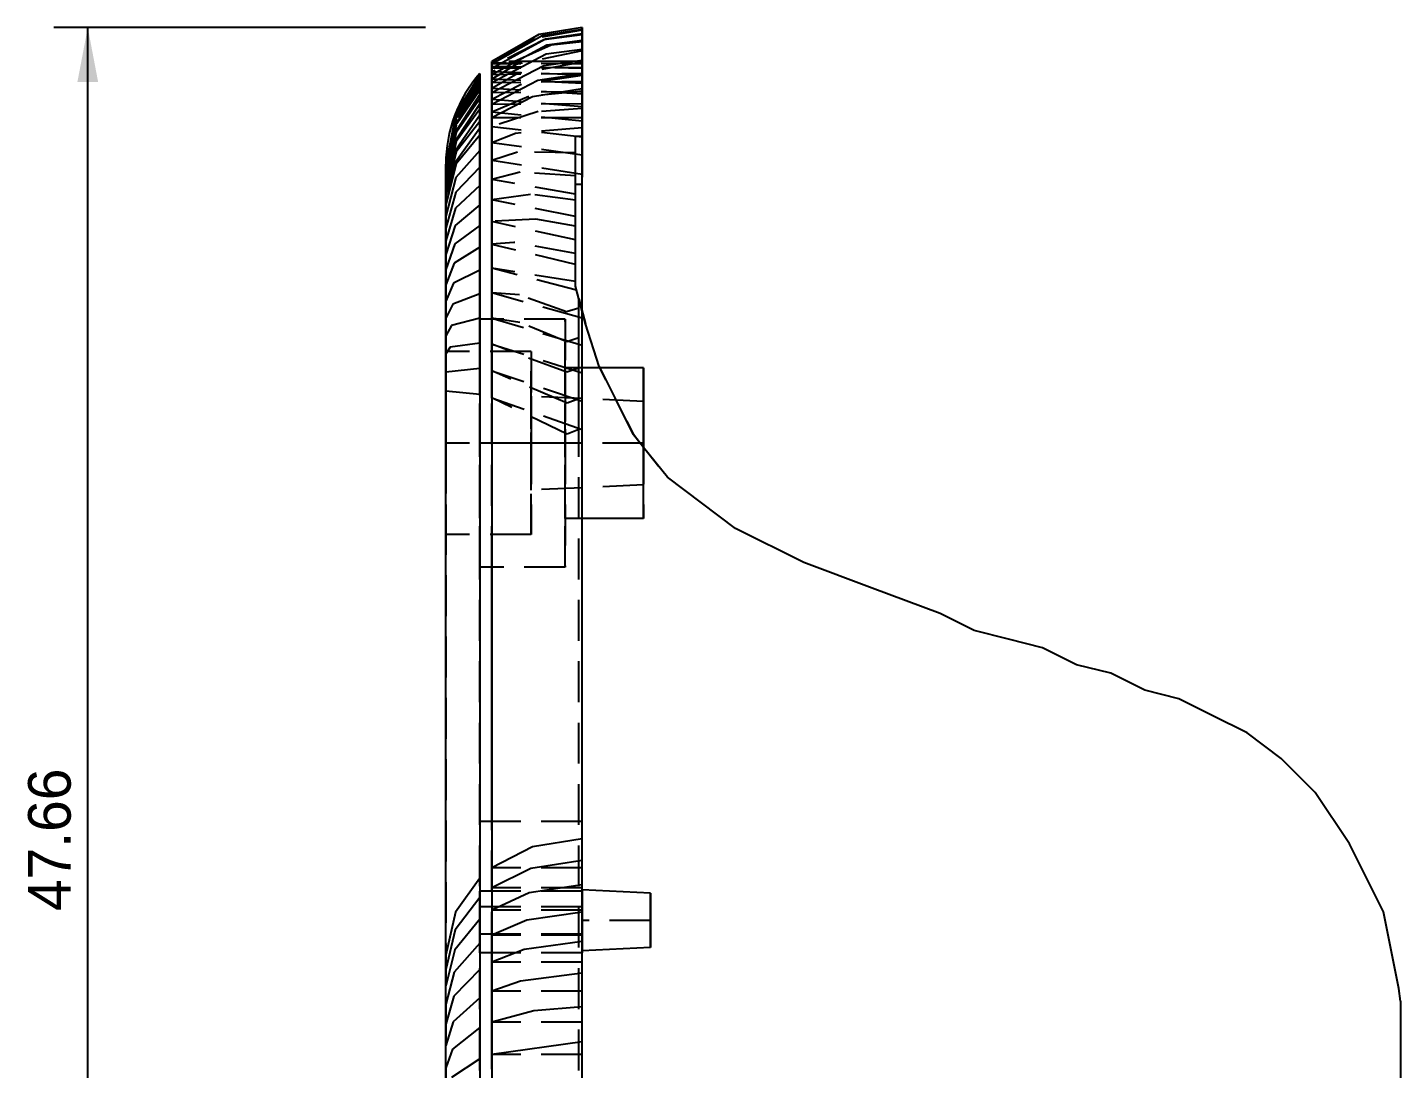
# Model space of a CAD drawing. Header units: millimetres. Extents: x 5 to 853, y 5 to 589.
# Drawn here: x 206.8 to 287.3, y 381.1 to 442.2 of the extents above; entities that cross this region are included whole.
import ezdxf
from ezdxf.enums import TextEntityAlignment as Align

# ---------------------------------------------------------------- set-up
doc = ezdxf.new("R2010")
doc.units = ezdxf.units.MM
doc.linetypes.add('HIDDEN', pattern=[3.6, 2.4, -1.2])
for name, color, linetype in [('DIM', 3, 'CONTINUOUS'), ('HIDDEN', 8, 'HIDDEN'), ('TEXT', 3, 'CONTINUOUS'), ('VISIBLE', 7, 'CONTINUOUS')]:
    doc.layers.add(name, color=color, linetype=linetype)

msp = doc.modelspace()

# ---------------------------------------------------------------- linework, layer by layer
at = {"layer": 'DIM'}
for p, q in [((230.139244, 442.214326), (208.339244, 442.214326)), ((210.339244, 346.892814), (210.339244, 442.214326))]:
    msp.add_line(p, q, dxfattribs=at)
msp.add_solid([(210.339244, 442.214326), (209.731244, 439.014326), (210.947244, 439.014326)], dxfattribs=at)
at = {"layer": 'HIDDEN'}
for p, q in [((239.339244, 442.205097), (236.796915, 441.796212)), ((239.339244, 442.214326), (239.339244, 442.205097)), ((239.339244, 442.205097), (239.339244, 442.06175)), ((237.085198, 441.486328), (234.046008, 439.923986)), ((236.529795, 441.577505), (234.046329, 440.129473)), ((239.339244, 442.06175), (236.529795, 441.577505)), ((239.339244, 441.785076), (237.085198, 441.486328)), ((239.339244, 441.376595), (237.524033, 441.175574)), ((239.339244, 442.06175), (239.339244, 441.785076)), ((239.339244, 441.785076), (239.339244, 441.376595)), ((239.339244, 441.376595), (239.339244, 440.838556)), ((237.524033, 441.175574), (234.045655, 439.605407)), ((239.339244, 440.838556), (235.467207, 440.049179)), ((239.339244, 440.838556), (239.339244, 440.173917)), ((235.467207, 440.049179), (234.04527, 439.175372)), ((234.046875, 440.220853), (234.046618, 440.220808)), ((234.046818, 440.211283), (234.046875, 440.220853)), ((237.433692, 440.209825), (234.046875, 440.220853)), ((239.339244, 440.066347), (234.047083, 440.129259)), ((237.433692, 440.209825), (234.0471, 440.197758)), ((239.339244, 440.105257), (234.047293, 440.060095)), ((239.339244, 439.80556), (234.047293, 439.923446)), ((239.339244, 439.870164), (234.047455, 439.808565)), ((239.339244, 440.173917), (235.571458, 439.503878)), ((239.339244, 440.216615), (237.433692, 440.209825)), ((239.339244, 440.20362), (237.433692, 440.209825)), ((239.339244, 440.216615), (239.339244, 440.105257)), ((239.339244, 440.20362), (239.339244, 440.216615)), ((239.339244, 440.066347), (239.339244, 440.20362)), ((239.339244, 440.173917), (239.339244, 439.386337)), ((239.339244, 440.105257), (239.339244, 439.870164)), ((239.339244, 439.80556), (239.339244, 440.066347)), ((239.339244, 439.870164), (239.339244, 439.512642)), ((239.339244, 439.422708), (239.339244, 439.80556)), ((233.339244, 439.433532), (231.949037, 437.229102)), ((233.339244, 439.242909), (231.950584, 437.077697)), ((233.339244, 438.944121), (231.951529, 436.830386)), ((233.339244, 439.433532), (233.339244, 439.515026)), ((233.339244, 439.242909), (233.339244, 439.433532)), ((233.339244, 438.944121), (233.339244, 439.242909)), ((233.339244, 438.538675), (233.339244, 438.944121)), ((235.571458, 439.503878), (234.044853, 438.636093)), ((239.339244, 439.422708), (234.047456, 439.604472)), ((239.339244, 439.512642), (234.047584, 439.444454)), ((239.339244, 438.919921), (234.047584, 439.173975)), ((239.339244, 439.034676), (234.047681, 438.969626)), ((239.339244, 439.386337), (235.714077, 438.848884)), ((239.339244, 439.512642), (239.339244, 439.034676)), ((239.339244, 438.919921), (239.339244, 439.422708)), ((239.339244, 439.386337), (239.339244, 438.480146)), ((239.339244, 439.034676), (239.339244, 438.438921)), ((233.339244, 438.538675), (231.951767, 436.488203)), ((233.339244, 438.028621), (233.339244, 438.538675)), ((236.219093, 438.160348), (234.043926, 437.241419)), ((235.714077, 438.848884), (234.044405, 437.990337)), ((239.339244, 438.299994), (234.047677, 438.634164)), ((239.339244, 438.438921), (234.047745, 438.386512)), ((239.339244, 438.480146), (236.219093, 438.160348)), ((239.339244, 438.299994), (239.339244, 438.919921)), ((239.339244, 438.480146), (239.339244, 437.460332)), ((239.339244, 438.438921), (239.339244, 437.728685)), ((239.339244, 437.566373), (239.339244, 438.299994)), ((233.339244, 437.416533), (231.949428, 435.525488)), ((233.339244, 438.028621), (231.95114, 436.05261)), ((233.339244, 437.416533), (233.339244, 438.028621)), ((233.339244, 436.705504), (233.339244, 437.416533)), ((239.339244, 437.566373), (234.047737, 437.987811)), ((239.339244, 437.728685), (234.047778, 437.698099)), ((239.339244, 437.460332), (236.756706, 437.27765)), ((239.339244, 437.728685), (239.339244, 436.907914)), ((239.339244, 436.723135), (239.339244, 437.566373)), ((239.339244, 437.460332), (239.339244, 436.332504)), ((231.949037, 437.229102), (231.339244, 434.185919)), ((231.950584, 437.077697), (231.339244, 434.06695)), ((231.951529, 436.830386), (231.339244, 433.870454)), ((233.339244, 436.705504), (231.946327, 434.909138)), ((233.339244, 435.899124), (233.339244, 436.705504)), ((236.756706, 437.27765), (234.043415, 436.393183)), ((239.339244, 436.723135), (234.047764, 437.238232)), ((239.339244, 436.907914), (234.047778, 436.907914)), ((239.339244, 392.907914), (239.339244, 436.907914)), ((239.339244, 435.774967), (239.339244, 436.723135)), ((231.951767, 436.488203), (231.339244, 433.597371)), ((231.95114, 436.05261), (231.339244, 433.249004)), ((233.339244, 435.899124), (231.94143, 434.206285)), ((233.339244, 435.001467), (233.339244, 435.899124)), ((235.43655, 435.997312), (234.042873, 435.449981)), ((239.339244, 435.774967), (234.047778, 436.389272)), ((239.339244, 436.332504), (235.43655, 435.997312)), ((239.339244, 435.829517), (238.939244, 435.813915)), ((238.939244, 433.004313), (238.939244, 435.813915)), ((238.939244, 434.866824), (238.939244, 435.813915)), ((239.339244, 436.332504), (239.339244, 435.829517)), ((239.339244, 435.829517), (239.339244, 433.007922)), ((239.339244, 434.727139), (239.339244, 435.774967)), ((231.949428, 435.525488), (231.339244, 432.827016)), ((231.946327, 434.909138), (231.339244, 432.333421)), ((233.339244, 435.001467), (231.934189, 433.420087)), ((233.339244, 434.017066), (233.339244, 435.001467)), ((235.541326, 434.905323), (234.0423, 434.41665)), ((239.339244, 434.727139), (234.047778, 435.445285)), ((238.939244, 434.866824), (235.541326, 434.905323)), ((231.339244, 434.226795), (231.339244, 434.185919)), ((231.94143, 434.206285), (231.339244, 431.770575)), ((231.339244, 434.185919), (231.339244, 434.06695)), ((239.339244, 433.585475), (234.047778, 434.411111)), ((238.939244, 433.513545), (238.939244, 434.866824)), ((239.339244, 433.585475), (239.339244, 434.727139)), ((231.339244, 434.06695), (231.339244, 433.870454)), ((231.339244, 433.870454), (231.339244, 433.597371)), ((231.339244, 433.597371), (231.339244, 433.249004)), ((231.934189, 433.420087), (231.339244, 431.141166)), ((233.339244, 434.017066), (231.92388, 432.554162)), ((233.339244, 432.950893), (233.339244, 434.017066)), ((235.707794, 433.718155), (234.041696, 433.29849)), ((238.939244, 432.427054), (234.047778, 433.292053)), ((238.939244, 433.513545), (235.707794, 433.718155)), ((238.939244, 432.072279), (238.939244, 433.513545)), ((239.339244, 433.007922), (239.339244, 433.585475)), ((231.339244, 433.249004), (231.339244, 432.827016)), ((231.339244, 432.827016), (231.339244, 432.333421)), ((231.92388, 432.554162), (231.339244, 430.448198)), ((233.339244, 432.950893), (231.909548, 431.612636)), ((233.339244, 431.808332), (233.339244, 432.950893)), ((239.339248, 433.007922), (238.939244, 433.004313)), ((238.939244, 432.427054), (238.939244, 433.004313)), ((231.339244, 432.333421), (231.339244, 431.770575)), ((231.339244, 431.770575), (231.339244, 431.141166)), ((233.339244, 431.808332), (231.889952, 430.600227)), ((233.339244, 430.595156), (233.339244, 431.808332)), ((236.305433, 432.423264), (234.041062, 432.101235)), ((238.939244, 431.125673), (234.047778, 432.09385)), ((238.939244, 432.072279), (236.305433, 432.423264)), ((238.939244, 431.125673), (238.939244, 432.427054)), ((238.939244, 430.55111), (238.939244, 432.072279)), ((231.909548, 431.612636), (231.339244, 429.694979)), ((231.339244, 431.141166), (231.339244, 430.448198)), ((236.628987, 430.969642), (234.040396, 430.831023)), ((238.939244, 430.55111), (236.628987, 430.969642)), ((238.939244, 429.750939), (238.939244, 431.125673)), ((231.889952, 430.600227), (231.339244, 428.885105)), ((231.339244, 430.448198), (231.339244, 429.694979)), ((233.339244, 430.595156), (231.863503, 429.522379)), ((233.339244, 429.31749), (233.339244, 430.595156)), ((238.939244, 429.750939), (234.047778, 430.822644)), ((238.939244, 428.958572), (238.939244, 430.55111)), ((231.339244, 429.694979), (231.339244, 428.885105)), ((231.863503, 429.522379), (231.339244, 428.022441)), ((233.339244, 429.31749), (231.828205, 428.385466)), ((233.339244, 427.981789), (233.339244, 429.31749)), ((235.330938, 429.600749), (234.039701, 429.494364)), ((238.939244, 428.31045), (234.047778, 429.484953)), ((238.939244, 428.958572), (235.330938, 429.600749)), ((238.939244, 428.31045), (238.939244, 429.750939)), ((231.339244, 428.885105), (231.339244, 428.022441)), ((238.939244, 427.303598), (238.939244, 428.958572)), ((231.828205, 428.385466), (231.339244, 427.111107)), ((231.339244, 428.022441), (231.339244, 427.111107)), ((233.339244, 427.981789), (231.793224, 427.208847)), ((233.339244, 426.594797), (233.339244, 427.981789)), ((238.939244, 427.303598), (234.038975, 428.098111)), ((239.002266, 426.795732), (234.047778, 428.087635)), ((238.939244, 427.026814), (238.939244, 428.31045)), ((231.793224, 427.208847), (231.339244, 426.155452)), ((231.339244, 427.111107), (231.339244, 426.155452)), ((238.939244, 427.026814), (238.939244, 427.303598)), ((239.002266, 426.795732), (238.939244, 427.026814)), ((239.139244, 426.29348), (238.939244, 427.026814)), ((231.339244, 426.155452), (231.339244, 425.160038)), ((233.339244, 426.594797), (231.745318, 425.987881)), ((233.339244, 425.163522), (233.339244, 426.594797)), ((235.658452, 426.523429), (234.038219, 426.649416)), ((239.339244, 425.152049), (234.047778, 426.637853)), ((238.424732, 425.528546), (235.658452, 426.523429)), ((239.339244, 425.560147), (239.002266, 426.795732)), ((239.139244, 373.826814), (239.139244, 426.29348)), ((239.139244, 425.75274), (239.139244, 426.29348)), ((239.139244, 426.29348), (239.539244, 424.826814)), ((231.745318, 425.987881), (231.339244, 425.160038)), ((239.139244, 425.75274), (238.424732, 425.528546)), ((239.139244, 424.010525), (239.139244, 425.75274)), ((239.339244, 425.152049), (239.339244, 425.560147)), ((239.339244, 373.826814), (239.339244, 425.560147)), ((231.339244, 425.160038), (231.339244, 424.129617)), ((231.679234, 424.731996), (231.339244, 424.129617)), ((233.339244, 425.163522), (231.679234, 424.731996)), ((233.339244, 423.69519), (233.339244, 425.163522)), ((233.339244, 410.556814), (233.339244, 425.096814)), ((233.339244, 425.096814), (233.339244, 417.826814)), ((234.036619, 423.624625), (234.038188, 425.096814)), ((235.683539, 424.910324), (234.037434, 425.155704)), ((239.339244, 423.555606), (234.047778, 425.143038)), ((238.339244, 425.096814), (234.047778, 425.096814)), ((238.436811, 423.773101), (235.683539, 424.910324)), ((238.339244, 410.556814), (238.339244, 425.096814)), ((238.339244, 425.096814), (238.339244, 417.826814)), ((239.339244, 423.555606), (239.339244, 425.152049)), ((231.339244, 424.129617), (231.339244, 423.069109)), ((233.339244, 423.69519), (231.589415, 423.454239)), ((233.339244, 422.19722), (233.339244, 423.69519)), ((239.139244, 424.010525), (238.436811, 423.773101)), ((239.139244, 422.233897), (239.139244, 424.010525)), ((231.589415, 423.454239), (231.339244, 423.069109)), ((231.339244, 412.456814), (231.339244, 423.196814)), ((231.339244, 423.196814), (231.339244, 417.826814)), ((236.339244, 423.196814), (231.339244, 423.196814)), ((231.339244, 423.069109), (231.339244, 421.983576)), ((234.035774, 422.064022), (234.037458, 423.614136)), ((238.446786, 421.984335), (234.036619, 423.624625)), ((234.037458, 423.614136), (234.036619, 423.624625)), ((239.339244, 421.927404), (234.037458, 423.614136)), ((236.339244, 412.456814), (236.339244, 423.196814)), ((236.339244, 423.196814), (236.339244, 417.826814)), ((239.339244, 421.927404), (239.339244, 423.555606)), ((233.339244, 422.19722), (231.339244, 421.983576)), ((233.339244, 420.677175), (233.339244, 422.19722)), ((234.034901, 420.481886), (234.036647, 422.052879)), ((238.455013, 420.172324), (234.035774, 422.064022)), ((234.036647, 422.052879), (234.035774, 422.064022)), ((239.339244, 420.27649), (234.036647, 422.052879)), ((238.339244, 413.406814), (238.339244, 422.246814)), ((238.339244, 422.246814), (238.339244, 417.826814)), ((239.339244, 422.246814), (238.339244, 422.246814)), ((239.139244, 422.233897), (238.446786, 421.984335)), ((239.139244, 420.432749), (239.139244, 422.233897)), ((240.339244, 422.326814), (242.339244, 418.326814)), ((242.339244, 418.326814), (240.379244, 422.246814)), ((242.939244, 422.246814), (242.939244, 417.826814)), ((231.339244, 421.983576), (231.339244, 420.878199)), ((239.339244, 420.27649), (239.339244, 421.927404)), ((231.339244, 420.878199), (231.339244, 373.826814)), ((233.339244, 420.677175), (231.339244, 420.878199)), ((233.339244, 373.826814), (233.339244, 420.677175)), ((238.461768, 418.347272), (234.034901, 420.481886)), ((234.037284, 420.46961), (234.034901, 420.481886)), ((234.039485, 410.556814), (234.037284, 420.46961)), ((239.339244, 418.612037), (234.037284, 420.46961)), ((236.339244, 415.073325), (236.339244, 420.580302)), ((236.339244, 420.580302), (236.339244, 417.826814)), ((242.939244, 420.273325), (236.339244, 420.580302)), ((239.139244, 420.432749), (238.455013, 420.172324)), ((239.139244, 418.617108), (239.139244, 420.432749)), ((239.339244, 418.612037), (239.339244, 420.27649)), ((242.939244, 415.380302), (242.939244, 420.273325)), ((242.939244, 420.273325), (242.939244, 417.826814)), ((239.139244, 418.617108), (238.461768, 418.347272)), ((239.139244, 373.826814), (239.139244, 418.617108)), ((239.339244, 373.826814), (239.339244, 418.612037)), ((242.339244, 418.326814), (244.339244, 415.826814)), ((242.939244, 417.576814), (242.339244, 418.326814)), ((231.339244, 417.826814), (231.339244, 412.456814)), ((236.339244, 417.826814), (231.339244, 417.826814)), ((233.339244, 417.826814), (233.339244, 410.556814)), ((238.339244, 417.826814), (233.339244, 417.826814)), ((236.339244, 417.826814), (236.339244, 412.456814)), ((236.339244, 417.826814), (236.339244, 415.073325)), ((242.939244, 417.826814), (236.339244, 417.826814)), ((238.339244, 417.826814), (238.339244, 410.556814)), ((238.339244, 417.826814), (238.339244, 413.406814)), ((242.939244, 417.826814), (238.339244, 417.826814)), ((242.939244, 417.826814), (242.939244, 413.406814)), ((242.939244, 417.826814), (242.939244, 415.380302)), ((242.939244, 415.380302), (236.339244, 415.073325)), ((239.339244, 413.406814), (238.339244, 413.406814)), ((236.339244, 412.456814), (231.339244, 412.456814)), ((238.339244, 410.556814), (234.047778, 410.556814)), ((233.339244, 395.626814), (233.339244, 391.550183)), ((233.339244, 395.626814), (233.339244, 391.550183)), ((239.339244, 395.626814), (233.339244, 395.626814)), ((234.044568, 387.926814), (234.042829, 395.626814)), ((239.339244, 395.626814), (234.047778, 395.626814)), ((239.339244, 391.550183), (239.339244, 395.626814)), ((239.339244, 391.550183), (239.339244, 395.626814)), ((239.339244, 392.907914), (234.047778, 392.907914)), ((239.339244, 391.742421), (239.339244, 392.907914)), ((233.339244, 390.626814), (233.339244, 391.550183)), ((233.339244, 391.550183), (233.339244, 390.626814)), ((239.339244, 391.550183), (233.339244, 391.550183)), ((239.339244, 391.742421), (234.047778, 391.742421)), ((239.339244, 391.550183), (234.047778, 391.550183)), ((239.339244, 390.423714), (239.339244, 391.742421)), ((239.339244, 391.433818), (239.339244, 391.621936)), ((239.339244, 391.621936), (239.339244, 391.433818)), ((239.339244, 390.626814), (239.339244, 391.550183)), ((239.339244, 391.550183), (239.339244, 390.626814)), ((239.339244, 390.626814), (239.339244, 391.433818)), ((239.339244, 391.433818), (239.339244, 390.626814)), ((243.339244, 391.426814), (243.339244, 389.826814)), ((233.339244, 390.626814), (233.339244, 389.026814)), ((233.339244, 390.626814), (233.339244, 389.026814)), ((239.339244, 390.626814), (233.339244, 390.626814)), ((239.339244, 390.626814), (233.339244, 390.626814)), ((239.339244, 390.626814), (233.339244, 390.626814)), ((239.339244, 390.626814), (234.047778, 390.626814)), ((239.339244, 389.026814), (239.339244, 390.626814)), ((239.339244, 389.026814), (239.339244, 390.626814)), ((239.339244, 389.026814), (239.339244, 390.626814)), ((239.339244, 390.626814), (239.339244, 389.826814)), ((239.339244, 390.423714), (234.047778, 390.423714)), ((239.339244, 388.963071), (239.339244, 390.423714)), ((239.339244, 389.826814), (239.339244, 389.026814)), ((243.339244, 389.826814), (239.339244, 389.826814)), ((243.339244, 389.826814), (243.339244, 388.226814)), ((233.339244, 389.026814), (233.339244, 387.926814)), ((233.339244, 387.926814), (233.339244, 389.026814)), ((239.339244, 389.026814), (233.339244, 389.026814)), ((239.339244, 389.026814), (233.339244, 389.026814)), ((239.339244, 389.026814), (233.339244, 389.026814)), ((239.339244, 389.026814), (234.047778, 389.026814)), ((239.339244, 389.026814), (239.339244, 387.926814)), ((239.339244, 387.926814), (239.339244, 389.026814)), ((239.339244, 389.026814), (239.339244, 388.031692)), ((239.339244, 388.031692), (239.339244, 389.026814)), ((239.339244, 388.963071), (234.047778, 388.963071)), ((239.339244, 387.372984), (239.339244, 388.963071)), ((239.339244, 387.926814), (234.047778, 387.926814)), ((239.339244, 387.372984), (234.047778, 387.372984)), ((239.339244, 385.66705), (239.339244, 387.372984)), ((239.339244, 385.66705), (234.047778, 385.66705)), ((239.339244, 383.859859), (239.339244, 385.66705)), ((239.339244, 383.859859), (234.047778, 383.859859)), ((239.339244, 381.966865), (239.339244, 383.859859)), ((239.339244, 381.966865), (234.047778, 381.966865)), ((239.339244, 380.004259), (239.339244, 381.966865))]:
    msp.add_line(p, q, dxfattribs=at)
at = {"layer": 'VISIBLE'}
for p, q in [((239.339244, 442.214326), (236.796915, 441.796212)), ((239.339244, 442.089388), (239.339244, 442.214326)), ((236.796915, 441.796212), (234.046618, 440.220808)), ((236.796915, 441.796212), (234.046876, 440.197519)), ((236.984341, 441.729677), (234.047101, 440.05972)), ((237.193161, 441.536665), (234.047294, 439.808113)), ((239.339244, 442.089388), (236.984341, 441.729677)), ((239.339244, 441.830969), (237.193161, 441.536665)), ((239.339244, 441.440492), (237.262788, 441.170188)), ((239.339244, 441.830969), (239.339244, 442.089388)), ((239.339244, 441.440492), (239.339244, 441.830969)), ((239.339244, 440.920105), (239.339244, 441.440492)), ((237.262788, 441.170188), (234.047456, 439.443983)), ((237.231984, 440.647248), (234.047584, 438.969193)), ((239.339244, 440.920105), (237.231984, 440.647248)), ((239.339244, 440.27267), (239.339244, 440.920105)), ((234.045655, 439.605407), (234.046328, 439.923468)), ((234.046008, 439.923986), (234.046617, 440.129265)), ((234.046328, 439.923468), (234.046008, 439.923986)), ((234.047293, 439.923446), (234.046328, 439.923468)), ((234.046329, 440.129473), (234.046818, 440.211283)), ((234.046617, 440.129265), (234.046329, 440.129473)), ((234.047083, 440.129259), (234.046617, 440.129265)), ((234.046618, 440.220808), (234.0471, 440.197758)), ((234.0471, 440.197758), (234.046876, 440.197519)), ((234.046876, 440.197519), (234.047293, 440.060095)), ((234.047293, 440.060095), (234.047101, 440.05972)), ((234.047101, 440.05972), (234.047455, 439.808565)), ((234.047455, 439.808565), (234.047294, 439.808113)), ((234.047294, 439.808113), (234.047584, 439.444454)), ((237.08814, 439.968294), (234.047681, 438.386171)), ((239.339244, 440.27267), (237.08814, 439.968294)), ((239.339244, 439.501749), (239.339244, 440.27267)), ((233.339244, 439.103384), (231.937569, 436.869975)), ((233.339244, 439.349534), (231.94124, 437.10396)), ((233.339244, 439.486979), (233.339244, 439.349534)), ((233.339244, 439.349534), (233.339244, 439.103384)), ((233.339244, 439.103384), (233.339244, 438.749772)), ((234.044853, 438.636093), (234.045654, 439.174067)), ((234.04527, 439.175372), (234.046007, 439.604522)), ((234.045654, 439.174067), (234.04527, 439.175372)), ((234.047584, 439.173975), (234.045654, 439.174067)), ((234.046007, 439.604522), (234.045655, 439.605407)), ((234.047456, 439.604472), (234.046007, 439.604522)), ((234.047584, 439.444454), (234.047456, 439.443983)), ((234.047456, 439.443983), (234.047681, 438.969626)), ((234.047681, 438.969626), (234.047584, 438.969193)), ((234.047584, 438.969193), (234.047745, 438.386512)), ((236.746263, 439.110328), (234.047745, 437.697904)), ((239.339244, 439.501749), (236.746263, 439.110328)), ((239.339244, 438.611584), (239.339244, 439.501749)), ((233.339244, 438.290486), (231.928219, 436.11963)), ((233.339244, 438.749772), (231.933266, 436.541353)), ((233.339244, 438.749772), (233.339244, 438.290486)), ((233.339244, 438.290486), (233.339244, 437.727844)), ((234.044405, 437.990337), (234.04527, 438.634316)), ((234.04527, 438.634316), (234.044853, 438.636093)), ((234.047677, 438.634164), (234.04527, 438.634316)), ((234.047745, 438.386512), (234.047681, 438.386171)), ((234.047681, 438.386171), (234.047778, 437.698099)), ((236.4176, 438.140677), (234.047778, 436.907914)), ((239.339244, 438.611584), (236.4176, 438.140677)), ((239.339244, 394.611584), (239.339244, 438.611584)), ((233.339244, 437.727844), (231.922269, 435.60676)), ((233.339244, 437.727844), (233.339244, 437.064688)), ((234.043926, 437.241419), (234.044854, 437.98804)), ((234.044854, 437.98804), (234.044405, 437.990337)), ((234.047737, 437.987811), (234.044854, 437.98804)), ((234.047778, 437.698099), (234.047745, 437.697904)), ((234.047745, 437.697904), (234.047778, 436.907914)), ((231.94124, 437.10396), (231.339244, 434.073858)), ((231.937569, 436.869975), (231.339244, 433.880775)), ((231.933266, 436.541353), (231.339244, 433.611056)), ((233.339244, 437.064688), (231.915201, 435.005106)), ((233.339244, 437.064688), (233.339244, 436.304367)), ((234.043415, 436.393183), (234.044407, 437.238559)), ((234.044407, 437.238559), (234.043926, 437.241419)), ((234.047764, 437.238232), (234.044407, 437.238559)), ((234.047778, 436.907914), (234.047778, 392.907914)), ((231.928219, 436.11963), (231.339244, 433.265987)), ((233.339244, 436.304367), (231.906726, 434.317436)), ((233.339244, 436.304367), (233.339244, 392.304367)), ((234.042873, 435.449981), (234.043928, 436.389719)), ((234.043928, 436.389719), (234.043415, 436.393183)), ((234.047778, 436.389272), (234.043928, 436.389719)), ((231.922269, 435.60676), (231.339244, 432.847216)), ((231.915201, 435.005106), (231.339244, 432.356741)), ((234.0423, 434.41665), (234.043418, 435.445876)), ((234.043418, 435.445876), (234.042873, 435.449981)), ((234.047778, 435.445285), (234.043418, 435.445876)), ((231.906726, 434.317436), (231.339244, 431.796905)), ((231.339244, 434.073858), (231.339244, 434.189381)), ((234.041696, 433.29849), (234.042878, 434.411875)), ((234.042878, 434.411875), (234.0423, 434.41665)), ((234.047778, 434.411111), (234.042878, 434.411875)), ((231.339244, 433.880775), (231.339244, 434.073858)), ((231.339244, 433.611056), (231.339244, 433.880775)), ((231.339244, 433.265987), (231.339244, 433.611056)), ((234.041062, 432.101235), (234.042306, 433.293021)), ((234.042306, 433.293021), (234.041696, 433.29849)), ((234.047778, 433.292053), (234.042306, 433.293021)), ((231.339244, 432.847216), (231.339244, 433.265987)), ((231.339244, 432.356741), (231.339244, 432.847216)), ((231.339244, 431.796905), (231.339244, 432.356741)), ((231.339244, 387.796905), (231.339244, 431.796905)), ((234.040396, 430.831023), (234.041704, 432.095052)), ((234.041704, 432.095052), (234.041062, 432.101235)), ((234.047778, 432.09385), (234.041704, 432.095052)), ((234.039701, 429.494364), (234.041072, 430.824113)), ((234.041072, 430.824113), (234.040396, 430.831023)), ((234.047778, 430.822644), (234.041072, 430.824113)), ((234.038975, 428.098111), (234.040409, 429.486722)), ((234.040409, 429.486722), (234.039701, 429.494364)), ((234.047778, 429.484953), (234.040409, 429.486722)), ((234.038219, 426.649416), (234.039716, 428.089737)), ((234.039716, 428.089737), (234.038975, 428.098111)), ((234.047778, 428.087635), (234.039716, 428.089737)), ((234.037434, 425.155704), (234.038993, 426.64032)), ((234.038993, 426.64032), (234.038219, 426.649416)), ((234.047778, 426.637853), (234.038993, 426.64032)), ((239.539244, 424.826814), (239.339244, 425.560147)), ((234.047778, 425.096814), (233.339244, 425.096814)), ((234.03824, 425.1459), (234.037434, 425.155704)), ((234.038188, 425.096814), (234.03824, 425.1459)), ((234.047778, 425.143038), (234.03824, 425.1459)), ((240.339244, 422.326814), (239.539244, 424.826814)), ((242.939244, 422.246814), (239.339244, 422.246814)), ((240.379244, 422.246814), (240.339244, 422.326814)), ((242.939244, 413.406814), (242.939244, 422.246814)), ((244.339244, 415.826814), (242.939244, 417.576814)), ((248.339244, 412.826814), (244.339244, 415.826814)), ((242.939244, 413.406814), (239.339244, 413.406814)), ((252.339244, 410.826814), (248.339244, 412.826814)), ((256.339244, 409.326814), (252.339244, 410.826814)), ((234.047778, 410.556814), (233.339244, 410.556814)), ((234.042829, 395.626814), (234.039485, 410.556814)), ((260.339244, 407.826814), (256.339244, 409.326814)), ((262.339244, 406.826814), (260.339244, 407.826814)), ((264.339244, 406.326814), (262.339244, 406.826814)), ((266.339244, 405.826814), (264.339244, 406.326814)), ((268.339244, 404.826814), (266.339244, 405.826814)), ((270.339244, 404.326814), (268.339244, 404.826814)), ((272.339244, 403.326814), (270.339244, 404.326814)), ((274.339244, 402.826814), (272.339244, 403.326814)), ((276.339244, 401.826814), (274.339244, 402.826814)), ((278.339244, 400.826814), (276.339244, 401.826814)), ((280.339244, 399.326814), (278.339244, 400.826814)), ((282.339244, 397.326814), (280.339244, 399.326814)), ((284.339244, 394.326814), (282.339244, 397.326814)), ((234.047778, 395.626814), (233.339244, 395.626814)), ((236.4176, 394.140677), (234.047778, 392.907914)), ((239.339244, 394.611584), (236.4176, 394.140677)), ((239.339244, 393.342029), (239.339244, 394.611584)), ((286.339244, 390.326814), (284.339244, 394.326814)), ((239.339244, 393.342029), (236.332342, 392.872624)), ((239.339244, 391.90558), (239.339244, 393.342029)), ((233.339244, 392.304367), (231.906726, 390.317436)), ((233.339244, 392.304367), (233.339244, 391.175739)), ((234.047778, 392.907914), (234.047778, 391.742421)), ((236.332342, 392.872624), (234.047778, 391.742421)), ((234.047778, 391.550183), (233.339244, 391.550183)), ((234.047778, 391.742421), (234.047778, 390.423714)), ((236.225907, 391.438032), (234.047778, 390.423714)), ((239.339244, 391.90558), (236.225907, 391.438032)), ((239.339244, 390.314523), (239.339244, 391.90558)), ((243.339244, 391.426814), (239.339244, 391.621936)), ((243.339244, 388.226814), (243.339244, 391.426814)), ((233.339244, 391.175739), (231.88955, 389.275417)), ((233.339244, 391.175739), (233.339244, 389.898744)), ((234.047778, 390.626814), (233.339244, 390.626814)), ((231.906726, 390.317436), (231.339244, 387.796905)), ((233.339244, 389.898744), (231.867316, 388.095788)), ((233.339244, 389.898744), (233.339244, 388.484302)), ((234.047778, 390.423714), (234.047778, 388.963071)), ((236.093359, 389.849306), (234.047778, 388.963071)), ((239.339244, 390.314523), (236.093359, 389.849306)), ((239.339244, 388.582463), (239.339244, 390.314523)), ((287.239244, 385.826814), (286.339244, 390.326814)), ((231.88955, 389.275417), (231.339244, 386.943598)), ((234.047778, 389.026814), (233.339244, 389.026814)), ((233.339244, 388.484302), (231.838543, 386.788508)), ((233.339244, 388.484302), (233.339244, 386.94451)), ((234.047778, 388.963071), (234.047778, 387.372984)), ((239.339244, 388.582463), (235.927504, 388.120231)), ((239.339244, 386.724214), (239.339244, 388.582463)), ((243.339244, 388.226814), (239.339244, 388.031692)), ((231.867316, 388.095788), (231.339244, 385.978116)), ((231.339244, 386.943598), (231.339244, 387.796905)), ((234.047778, 387.926814), (233.339244, 387.926814)), ((234.046119, 381.096814), (234.044568, 387.926814)), ((235.927504, 388.120231), (234.047778, 387.372984)), ((231.339244, 385.978116), (231.339244, 386.943598)), ((231.838543, 386.788508), (231.339244, 384.908717)), ((233.339244, 386.94451), (231.805404, 385.371949)), ((233.339244, 386.94451), (233.339244, 385.292536)), ((234.047778, 387.372984), (234.047778, 385.66705)), ((239.339244, 386.724214), (235.717481, 386.26591)), ((239.339244, 384.755666), (239.339244, 386.724214)), ((231.339244, 384.908717), (231.339244, 385.978116)), ((235.717481, 386.26591), (234.047778, 385.66705)), ((287.339244, 385.09348), (287.239244, 385.826814)), ((231.805404, 385.371949), (231.339244, 383.744545)), ((233.339244, 385.292536), (231.773321, 383.869766)), ((233.339244, 385.292536), (233.339244, 383.542507)), ((234.047778, 385.66705), (234.047778, 383.859859)), ((287.339244, 385.09348), (287.339244, 373.826814)), ((231.339244, 383.744545), (231.339244, 384.908717)), ((236.512131, 384.524407), (234.047778, 383.859859)), ((239.339244, 384.755666), (236.512131, 384.524407)), ((239.339244, 382.693656), (239.339244, 384.755666)), ((231.773321, 383.869766), (231.339244, 382.495558)), ((231.339244, 382.495558), (231.339244, 383.744545)), ((233.339244, 383.542507), (231.730681, 382.279965)), ((233.339244, 383.542507), (233.339244, 381.70939)), ((234.047778, 383.859859), (234.047778, 381.966865)), ((239.339244, 382.693656), (234.047778, 381.966865)), ((239.339244, 380.555816), (239.339244, 382.693656)), ((231.339244, 381.172436), (231.339244, 382.495558)), ((231.730681, 382.279965), (231.339244, 381.172436)), ((234.047778, 381.966865), (234.047778, 380.004259)), ((231.339244, 379.786494), (231.339244, 381.172436)), ((233.339244, 381.70939), (231.67372, 380.618939)), ((233.339244, 381.70939), (233.339244, 379.808862))]:
    msp.add_line(p, q, dxfattribs=at)
msp.add_arc((239.370483, 434.202515), 8.031121, 138.62536, 180.093698, dxfattribs=at)

# ---------------------------------------------------------------- texts
at = {"layer": 'TEXT'}
msp.add_text('47.66', height=2.5, rotation=90, dxfattribs=at).set_placement((209.339244, 394.55357), align=Align.CENTER)

doc.saveas('drawing.dxf')
